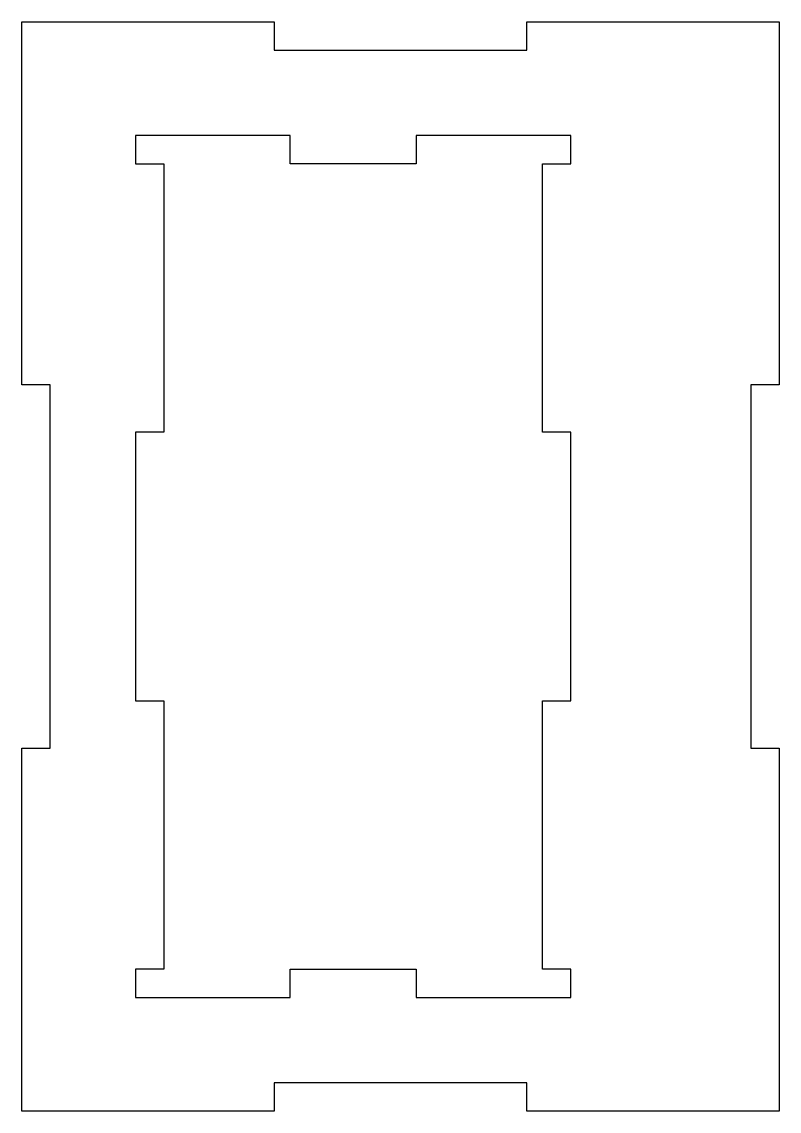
# Model space of a CAD drawing. Header units: millimetres. Extents: x -267 to -187, y -57 to 58.
import ezdxf

# ---------------------------------------------------------------- set-up
doc = ezdxf.new("R2010")
doc.units = ezdxf.units.MM
doc.layers.get('0').update_dxf_attribs({"linetype": 'CONTINUOUS'})

msp = doc.modelspace()

# ---------------------------------------------------------------- linework, layer by layer
for points in [[(-190, -18.67), (-187, -18.67), (-187, -57), (-213.67, -57), (-213.67, -54), (-240.33, -54), (-240.33, -57), (-267, -57), (-267, -18.67), (-264, -18.67), (-264, 19.67), (-267, 19.67), (-267, 58), (-240.33, 58), (-240.33, 55), (-213.67, 55), (-213.67, 58), (-187, 58), (-187, 19.67), (-190, 19.67)], [(-252, 14.67), (-255, 14.67), (-255, -13.67), (-252, -13.67), (-252, -42), (-255, -42), (-255, -45), (-238.67, -45), (-238.67, -42), (-225.33, -42), (-225.33, -45), (-209, -45), (-209, -42), (-212, -42), (-212, -13.67), (-209, -13.67), (-209, 14.67), (-212, 14.67), (-212, 43), (-209, 43), (-209, 46), (-225.33, 46), (-225.33, 43), (-238.67, 43), (-238.67, 46), (-255, 46), (-255, 43), (-252, 43)]]:
    msp.add_lwpolyline(points, close=True)

doc.saveas('drawing.dxf')
